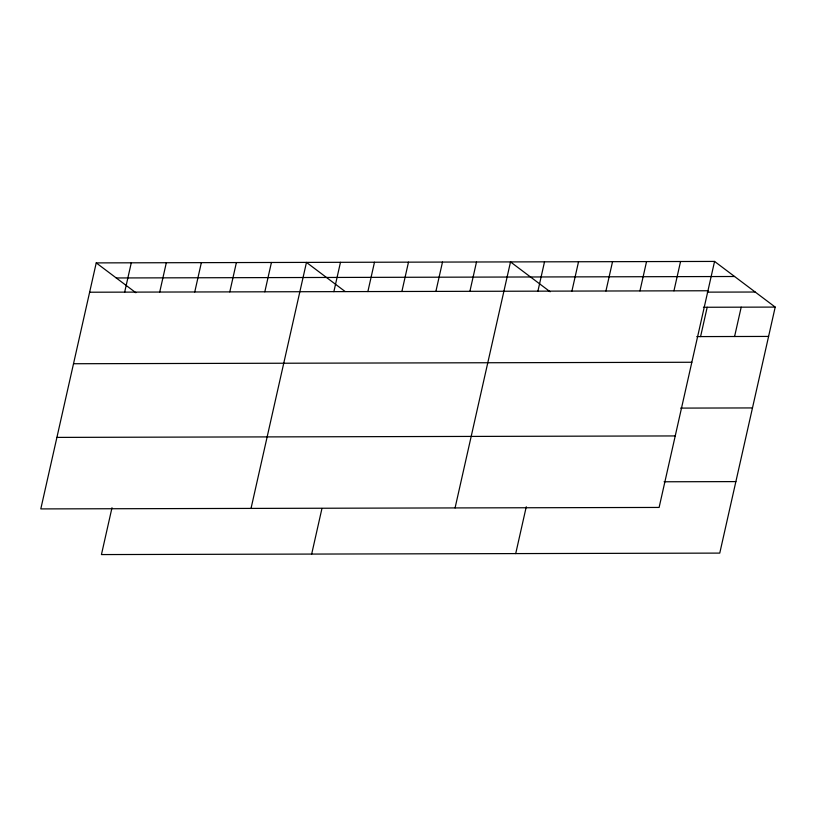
<?xml version="1.0" encoding="UTF-8"?>
<svg xmlns="http://www.w3.org/2000/svg" width="816" height="816" viewBox="0 0 816 816"><rect width="100%" height="100%" fill="white"/><g stroke="black" fill="none" stroke-linecap="round" stroke-linejoin="round"><path stroke-width="1.22" d="M96.237 262.895L40.8 508.909L659.114 507.44L714.561 261.426L96.237 262.895L135.884 292.75M124.664 292.138L131.284 262.813M159.712 292.057L166.321 262.721M111.996 507.725L101.439 554.574L719.763 553.105L775.2 307.091L714.561 261.426M194.749 291.975L201.358 262.64M229.786 291.893L236.395 262.558M264.823 291.812L271.432 262.477M251.032 508.409L306.469 262.395L345.137 291.516M333.866 291.649L340.476 262.313M367.873 291.567L374.483 262.232M311.671 554.074L321.953 508.46M401.88 291.485L408.49 262.15M435.887 291.404L442.496 262.069M469.894 291.322L476.503 261.987M455.073 507.929L510.51 261.916L550.157 291.771M537.907 291.159L544.517 261.834M571.914 291.077L578.534 261.752M515.712 553.595L526.269 506.746M605.931 291.006L612.541 261.671M639.938 290.924L646.547 261.589M673.945 290.843L680.554 261.508M700.577 336.59L707.186 307.255M734.584 336.508L741.193 307.173M116.249 277.96L734.573 276.502M89.627 292.22L707.951 290.761M707.329 292.138L755.188 292.026M703.402 307.265L775.2 307.091M696.793 336.6L768.59 336.427M73.522 363.732L691.835 362.263M680.687 408.102L752.474 407.929M56.916 437.396L675.23 435.938M664.081 481.777L735.869 481.603"/></g></svg>
